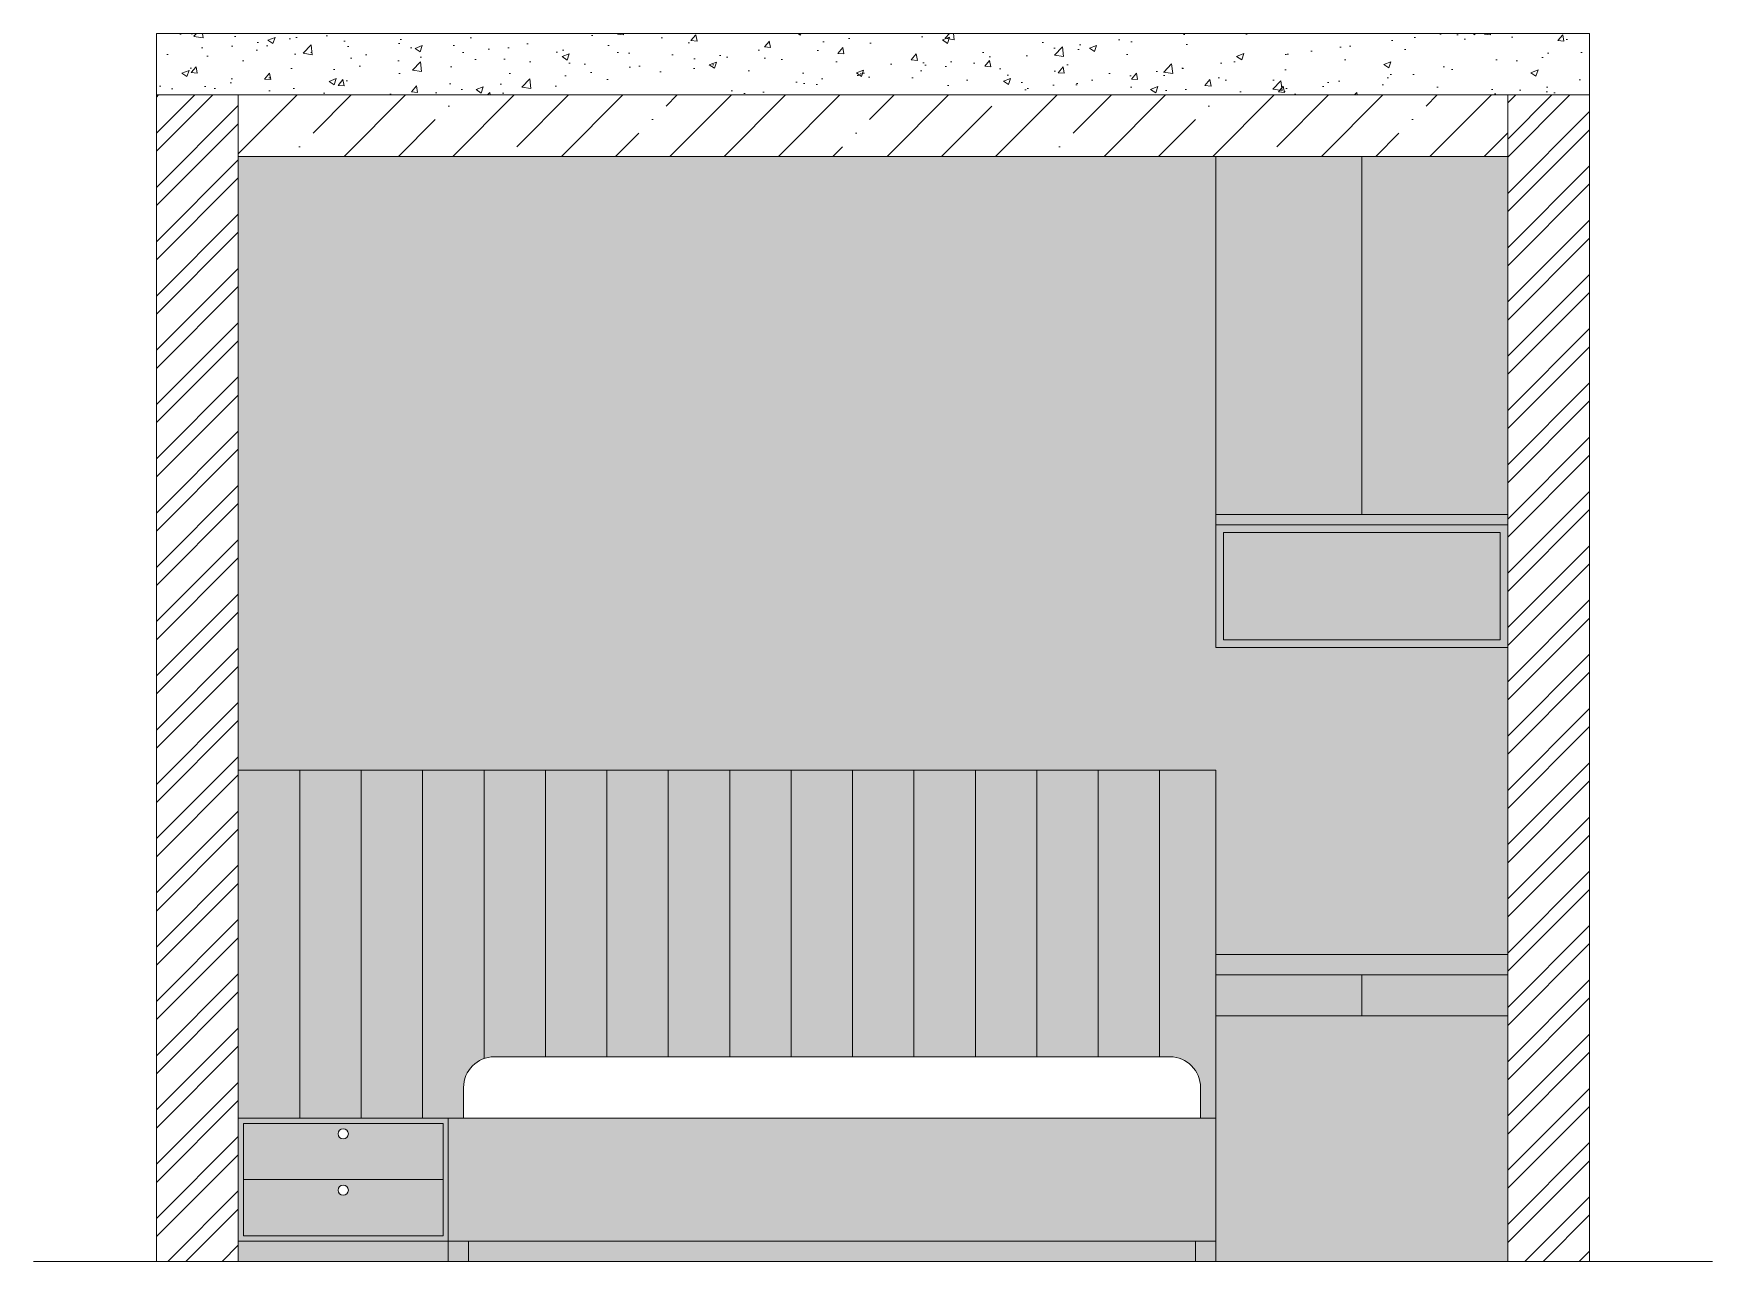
# Model space of a CAD drawing. Header units: inches. Extents: x 2744 to 7136, y -4349 to -2068.
# Drawn here: x 5857.5 to 6021.5, y -2471.4 to -2351.4 of the extents above; entities that cross this region are included whole.
import ezdxf

# ---------------------------------------------------------------- set-up
doc = ezdxf.new("R2010")
doc.units = ezdxf.units.IN
doc.header["$MEASUREMENT"] = 0
doc.layers.add('FURNI', color=140, linetype='Continuous', lineweight=18)
doc.layers.add('HATCH', color=251, linetype='Continuous', lineweight=0, transparency=0.75)

msp = doc.modelspace()

# ---------------------------------------------------------------- hatches: boundary and pattern name
at = {"true_color": 0xe8e3de}
h = msp.add_hatch(color=254, dxfattribs=at)
h.dxf.hatch_style = 1
h.paths.add_polyline_path([(5973.03, -2363.42), (5877.53, -2363.42), (5877.53, -2423.42), (5973.03, -2423.42)])
at = {"true_color": 0x8a817b}
h = msp.add_hatch(color=8, dxfattribs=at)
h.dxf.hatch_style = 1
h.paths.add_polyline_path([(5987.28, -2443.42), (5973.03, -2443.42), (5973.03, -2447.42), (5987.28, -2447.42)])
h.paths.add_polyline_path([(6001.53, -2443.42), (5987.28, -2443.42), (5987.28, -2447.42), (6001.53, -2447.42)])
h.paths.add_polyline_path([(6001.53, -2441.42), (5973.03, -2441.42), (5973.03, -2443.42), (5987.28, -2443.42), (6001.53, -2443.42)])
h.paths.add_polyline_path([(6001.53, -2363.42), (5987.28, -2363.42), (5987.28, -2399.42), (6001.53, -2399.42)])
h.paths.add_polyline_path([(5987.28, -2363.42), (5973.03, -2363.42), (5973.03, -2399.42), (5987.28, -2399.42)])
h.paths.add_polyline_path([(6001.53, -2399.42), (5987.28, -2399.42), (5973.03, -2399.42), (5973.03, -2411.42), (6001.53, -2411.42)])
h.paths.add_polyline_path([(6000.78, -2400.17), (6000.78, -2410.67), (5973.78, -2410.67), (5973.78, -2400.17)], flags=16)
at = {"true_color": 0xe8e3de}
h = msp.add_hatch(color=254, dxfattribs=at)
h.dxf.hatch_style = 1
h.paths.add_polyline_path([(6000.78, -2400.17), (5973.78, -2400.17), (5973.78, -2410.67), (6000.78, -2410.67)])
at = {"true_color": 0x000000}
h = msp.add_hatch(color=18, dxfattribs=at)
h.dxf.hatch_style = 1
h.set_gradient(color1=(237, 238, 153), color2=(232, 227, 222), name='CURVED')
h.paths.add_polyline_path([(6000.78, -2400.17), (5973.78, -2400.17), (5973.78, -2402.79), (6000.78, -2402.79)])
at = {"true_color": 0xe8e3de}
h = msp.add_hatch(color=254, dxfattribs=at)
h.dxf.hatch_style = 1
h.paths.add_polyline_path([(6001.53, -2411.42), (5973.03, -2411.42), (5973.03, -2441.42), (6001.53, -2441.42)])
h.paths.add_polyline_path([(6001.53, -2447.42), (5973.03, -2447.42), (5973.03, -2471.42), (6001.53, -2471.42)])
at = {"true_color": 0x000000}
h = msp.add_hatch(color=18, dxfattribs=at)
h.dxf.hatch_style = 1
h.set_gradient(color1=(232, 227, 222), color2=(237, 238, 153), name='CURVED')
h.paths.add_polyline_path([(5973.03, -2418.87), (5877.53, -2418.87), (5877.53, -2423.42), (5973.03, -2423.42)])
h = msp.add_hatch(color=18, dxfattribs=at)
h.dxf.hatch_style = 1
h.set_gradient(color1=(189, 188, 188), color2=(132, 132, 132), name='INVCYLINDER')
h.paths.add_polyline_path([(5883.53, -2423.42), (5877.53, -2423.42), (5877.53, -2457.42), (5883.53, -2457.42)])
h = msp.add_hatch(color=18, dxfattribs=at)
h.dxf.hatch_style = 1
h.set_gradient(color1=(189, 188, 188), color2=(132, 132, 132), name='INVCYLINDER')
h.paths.add_polyline_path([(5889.53, -2423.42), (5883.53, -2423.42), (5883.53, -2457.42), (5889.53, -2457.42)])
h = msp.add_hatch(color=18, dxfattribs=at)
h.dxf.hatch_style = 1
h.set_gradient(color1=(189, 188, 188), color2=(132, 132, 132), name='INVCYLINDER')
h.paths.add_polyline_path([(5895.53, -2423.42), (5889.53, -2423.42), (5889.53, -2457.42), (5895.53, -2457.42)])
h = msp.add_hatch(color=18, dxfattribs=at)
h.dxf.hatch_style = 1
h.set_gradient(color1=(189, 188, 188), color2=(132, 132, 132), name='INVCYLINDER')
h.paths.add_polyline_path([(5901.53, -2423.42), (5895.53, -2423.42), (5895.53, -2457.42), (5898.03, -2457.42), (5899.53, -2457.42), (5899.53, -2454.42, -0.317837), (5901.53, -2451.59)])
h = msp.add_hatch(color=18, dxfattribs=at)
h.dxf.hatch_style = 1
h.set_gradient(color1=(189, 188, 188), color2=(132, 132, 132), name='INVCYLINDER')
h.paths.add_polyline_path([(5907.53, -2423.42), (5901.53, -2423.42), (5901.53, -2451.59, -0.085164), (5902.53, -2451.42), (5907.53, -2451.42)])
h = msp.add_hatch(color=18, dxfattribs=at)
h.dxf.hatch_style = 1
h.set_gradient(color1=(189, 188, 188), color2=(132, 132, 132), name='INVCYLINDER')
h.paths.add_polyline_path([(5913.53, -2423.42), (5907.53, -2423.42), (5907.53, -2451.42), (5913.53, -2451.42)])
h = msp.add_hatch(color=18, dxfattribs=at)
h.dxf.hatch_style = 1
h.set_gradient(color1=(189, 188, 188), color2=(132, 132, 132), name='INVCYLINDER')
h.paths.add_polyline_path([(5919.53, -2423.42), (5913.53, -2423.42), (5913.53, -2451.42), (5919.53, -2451.42)])
h = msp.add_hatch(color=18, dxfattribs=at)
h.dxf.hatch_style = 1
h.set_gradient(color1=(189, 188, 188), color2=(132, 132, 132), name='INVCYLINDER')
h.paths.add_polyline_path([(5925.53, -2423.42), (5919.53, -2423.42), (5919.53, -2451.42), (5925.53, -2451.42)])
h = msp.add_hatch(color=18, dxfattribs=at)
h.dxf.hatch_style = 1
h.set_gradient(color1=(189, 188, 188), color2=(132, 132, 132), name='INVCYLINDER')
h.paths.add_polyline_path([(5931.53, -2423.42), (5925.53, -2423.42), (5925.53, -2451.42), (5931.53, -2451.42)])
h = msp.add_hatch(color=18, dxfattribs=at)
h.dxf.hatch_style = 1
h.set_gradient(color1=(189, 188, 188), color2=(132, 132, 132), name='INVCYLINDER')
h.paths.add_polyline_path([(5937.53, -2423.42), (5931.53, -2423.42), (5931.53, -2451.42), (5937.53, -2451.42)])
h = msp.add_hatch(color=18, dxfattribs=at)
h.dxf.hatch_style = 1
h.set_gradient(color1=(189, 188, 188), color2=(132, 132, 132), name='INVCYLINDER')
h.paths.add_polyline_path([(5943.53, -2423.42), (5937.53, -2423.42), (5937.53, -2451.42), (5943.53, -2451.42)])
h = msp.add_hatch(color=18, dxfattribs=at)
h.dxf.hatch_style = 1
h.set_gradient(color1=(189, 188, 188), color2=(132, 132, 132), name='INVCYLINDER')
h.paths.add_polyline_path([(5949.53, -2423.42), (5943.53, -2423.42), (5943.53, -2451.42), (5949.53, -2451.42)])
h = msp.add_hatch(color=18, dxfattribs=at)
h.dxf.hatch_style = 1
h.set_gradient(color1=(189, 188, 188), color2=(132, 132, 132), name='INVCYLINDER')
h.paths.add_polyline_path([(5955.53, -2423.42), (5949.53, -2423.42), (5949.53, -2451.42), (5955.53, -2451.42)])
h = msp.add_hatch(color=18, dxfattribs=at)
h.dxf.hatch_style = 1
h.set_gradient(color1=(189, 188, 188), color2=(132, 132, 132), name='INVCYLINDER')
h.paths.add_polyline_path([(5961.53, -2423.42), (5955.53, -2423.42), (5955.53, -2451.42), (5961.53, -2451.42)])
h = msp.add_hatch(color=18, dxfattribs=at)
h.dxf.hatch_style = 1
h.set_gradient(color1=(189, 188, 188), color2=(132, 132, 132), name='INVCYLINDER')
h.paths.add_polyline_path([(5967.53, -2423.42), (5961.53, -2423.42), (5961.53, -2451.42), (5967.53, -2451.42)])
h = msp.add_hatch(color=18, dxfattribs=at)
h.dxf.hatch_style = 1
h.set_gradient(color1=(189, 188, 188), color2=(132, 132, 132), name='INVCYLINDER')
h.paths.add_polyline_path([(5973.03, -2423.42), (5967.53, -2423.42), (5967.53, -2451.42), (5968.53, -2451.42, -0.414214), (5971.53, -2454.42), (5971.53, -2457.42), (5973.03, -2457.42)])
at = {"true_color": 0x8a817b}
h = msp.add_hatch(color=8, dxfattribs=at)
h.dxf.hatch_style = 1
h.paths.add_polyline_path([(5898.03, -2457.42), (5877.53, -2457.42), (5877.53, -2469.42), (5898.03, -2469.42)])
h.paths.add_polyline_path([(5878.03, -2468.92), (5878.03, -2457.92), (5897.53, -2457.92), (5897.53, -2468.92)], flags=16)
h.paths.add_polyline_path([(5887.28, -2464.45, -1), (5888.28, -2464.45, -1)], flags=0)
h.paths.add_polyline_path([(5887.28, -2458.95, -1), (5888.28, -2458.95, -1)], flags=0)
h = msp.add_hatch(color=8, dxfattribs=at)
h.dxf.hatch_style = 1
h.paths.add_polyline_path([(5897.53, -2457.92), (5878.03, -2457.92), (5878.03, -2463.42), (5897.53, -2463.42)])
h.paths.add_polyline_path([(5887.28, -2458.95, -1), (5888.28, -2458.95, -1)], flags=16)
h.paths.add_polyline_path([(5897.53, -2463.42), (5878.03, -2463.42), (5878.03, -2468.92), (5897.53, -2468.92)])
h.paths.add_polyline_path([(5887.28, -2464.45, -1), (5888.28, -2464.45, -1)], flags=16)
h.paths.add_polyline_path([(5898.03, -2469.42), (5877.53, -2469.42), (5877.53, -2471.42), (5898.03, -2471.42)])
at = {"true_color": 0xbdbcbc}
h = msp.add_hatch(color=9, dxfattribs=at)
h.dxf.hatch_style = 1
h.paths.add_polyline_path([(5973.03, -2457.42), (5898.03, -2457.42), (5898.03, -2469.42), (5973.03, -2469.42)])
h.paths.add_polyline_path([(5971.03, -2469.42), (5900.03, -2469.42), (5900.03, -2471.42), (5971.03, -2471.42)])
at = {"true_color": 0xe8e3de}
h = msp.add_hatch(color=254, dxfattribs=at)
h.dxf.hatch_style = 1
h.paths.add_polyline_path([(5900.03, -2469.42), (5898.03, -2469.42), (5898.03, -2471.42), (5900.03, -2471.42)])
h.paths.add_polyline_path([(5973.03, -2469.42), (5971.03, -2469.42), (5971.03, -2471.42), (5973.03, -2471.42)])
at = {"layer": 'HATCH', "true_color": 0x939598, "transparency": 33554687}
h = msp.add_hatch(dxfattribs=at)
h.set_pattern_fill('AR-CONC', color=252)
h.set_pattern_definition([(50, (462.2093, 197.6884), (7.172602, -0.6275213), [0.75, -8.25]), (355, (462.209, 197.6884), (-1.387513, 7.521921), [0.6, -6.6]), (100.45144, (462.807, 197.636), (5.7850885, 6.8944), [0.637402, -7.011421]), (46.1842, (462.209, 199.688), (10.672413, -1.655193), [1.125, -12.375]), (96.63564, (463.099, 199.55), (9.34662, 9.741186), [0.956103, -10.517138]), (351.18416, (462.209, 199.688), (9.34662, 9.741186), [0.9, -9.9]), (21, (463.2093, 199.1884), (5.9690705, -4.026189), [0.75, -8.25]), (326, (463.209, 199.1884), (2.433153, 7.2515005), [0.6, -6.6]), (71.45144, (463.707, 198.853), (8.402224, 3.2253115), [0.637402, -7.011421]), (37.5, (462.2093, 197.6884), (0.1215986, 3.3289385), [0, -6.52, 0, -6.7, 0, -6.625]), (7.5, (462.2093, 197.6884), (2.6306954, 3.9441171), [0, -3.82, 0, -6.37, 0, -2.525]), (327.5, (459.9793, 197.6884), (5.3382244, -0.2255487), [0, -2.5, 0, -7.8, 0, -10.35]), (317.5, (458.9793, 197.6884), (5.8318617, 1.00105), [0, -3.25, 0, -5.18, 0, -7.35])])
h.paths.add_polyline_path([(6009.53, -2351.42), (5869.53, -2351.42), (5869.53, -2357.42), (6009.53, -2357.42)])
h = msp.add_hatch(dxfattribs=at)
h.set_pattern_fill('ANSI32', color=252, scale=10)
h.set_pattern_definition([(45, (462.2093, 207.6884), (-2.6516504, 2.6516504), []), (45, (463.977, 207.6884), (-2.6516504, 2.6516504), [])])
h.paths.add_polyline_path([(5877.53, -2357.42), (5869.53, -2357.42), (5869.53, -2471.42), (5877.53, -2471.42)])
h.paths.add_polyline_path([(6009.53, -2357.42), (6001.53, -2357.42), (6001.53, -2471.42), (6009.53, -2471.42)])
at = {"layer": 'HATCH', "true_color": 0xafd9aa, "transparency": 33554687}
h = msp.add_hatch(dxfattribs=at)
h.set_pattern_fill('ANSI35', color=9, scale=30)
h.set_pattern_definition([(45, (462.209, 197.6884), (-5.303301, 5.303301), []), (45, (467.5126, 197.6884), (-5.303301, 5.303301), [9.375, -1.875, 0, -1.875])])
h.paths.add_polyline_path([(6001.53, -2357.42), (5877.53, -2357.42), (5877.53, -2363.42), (6001.53, -2363.42)])

# ---------------------------------------------------------------- linework, layer by layer
at = {"layer": 'FURNI', "color": 18, "true_color": 0x000000}
for p, q in [((5869.53, -2471.42), (5869.53, -2351.42)), ((5869.53, -2351.42), (6009.53, -2351.42)), ((6009.53, -2471.42), (6009.53, -2351.42)), ((5869.53, -2357.42), (6009.53, -2357.42)), ((5877.53, -2471.42), (5877.53, -2357.42)), ((6001.53, -2471.42), (6001.53, -2357.42)), ((5877.53, -2363.42), (6001.53, -2363.42)), ((5973.03, -2411.42), (5973.03, -2363.42)), ((5987.28, -2398.42), (5987.28, -2363.42)), ((5973.03, -2399.42), (6001.53, -2399.42)), ((5973.03, -2411.42), (6001.53, -2411.42)), ((5877.53, -2423.42), (5973.03, -2423.42)), ((5883.53, -2457.42), (5883.53, -2423.42)), ((5889.53, -2457.42), (5889.53, -2423.42)), ((5895.53, -2457.42), (5895.53, -2423.42)), ((5901.53, -2451.59), (5901.53, -2423.42)), ((5907.53, -2451.42), (5907.53, -2423.42)), ((5913.53, -2451.42), (5913.53, -2423.42)), ((5919.53, -2451.42), (5919.53, -2423.42)), ((5925.53, -2451.42), (5925.53, -2423.42)), ((5931.53, -2451.42), (5931.53, -2423.42)), ((5937.53, -2451.42), (5937.53, -2423.42)), ((5943.53, -2451.42), (5943.53, -2423.42)), ((5949.53, -2451.42), (5949.53, -2423.42)), ((5955.53, -2451.42), (5955.53, -2423.42)), ((5961.53, -2451.42), (5961.53, -2423.42)), ((5967.53, -2451.42), (5967.53, -2423.42)), ((5973.03, -2423.42), (5973.03, -2471.42)), ((5973.03, -2441.42), (6001.53, -2441.42)), ((5973.03, -2443.42), (6001.53, -2443.42)), ((5987.28, -2447.42), (5987.28, -2443.42)), ((5973.03, -2447.42), (6001.53, -2447.42)), ((5902.53, -2451.42), (5968.53, -2451.42)), ((5899.53, -2457.42), (5899.53, -2454.42)), ((5971.53, -2454.42), (5971.53, -2457.42)), ((5898.03, -2457.42), (5973.03, -2457.42)), ((5898.03, -2457.42), (5898.03, -2469.42)), ((5973.03, -2457.42), (5973.03, -2469.42)), ((5897.53, -2463.42), (5878.03, -2463.42)), ((5898.03, -2469.42), (5973.03, -2469.42)), ((5900.03, -2469.42), (5900.03, -2471.42)), ((5971.03, -2469.42), (5971.03, -2471.42)), ((5857.53, -2471.42), (6021.53, -2471.42))]:
    msp.add_line(p, q, dxfattribs=at)
for points in [[(5973.03, -2398.42), (6001.53, -2398.42)], [(5898.03, -2469.42), (5877.53, -2469.42)]]:
    msp.add_lwpolyline(points, dxfattribs=at)
for points in [[(5973.03, -2399.42), (6001.53, -2399.42), (6001.53, -2411.42), (5973.03, -2411.42)], [(5973.78, -2400.17), (6000.78, -2400.17), (6000.78, -2410.67), (5973.78, -2410.67)], [(5877.53, -2457.42), (5898.03, -2457.42), (5898.03, -2471.42), (5877.53, -2471.42)], [(5878.03, -2457.92), (5897.53, -2457.92), (5897.53, -2468.92), (5878.03, -2468.92)]]:
    msp.add_lwpolyline(points, close=True, dxfattribs=at)
for centre in [(5887.78, -2458.95), (5887.78, -2464.45)]:
    msp.add_circle(centre, 0.5, dxfattribs=at)
for centre, start, end in [((5902.53, -2454.42), 90, 180), ((5968.53, -2454.42), 0, 90)]:
    msp.add_arc(centre, 3, start, end, dxfattribs=at)

doc.saveas('drawing.dxf')
